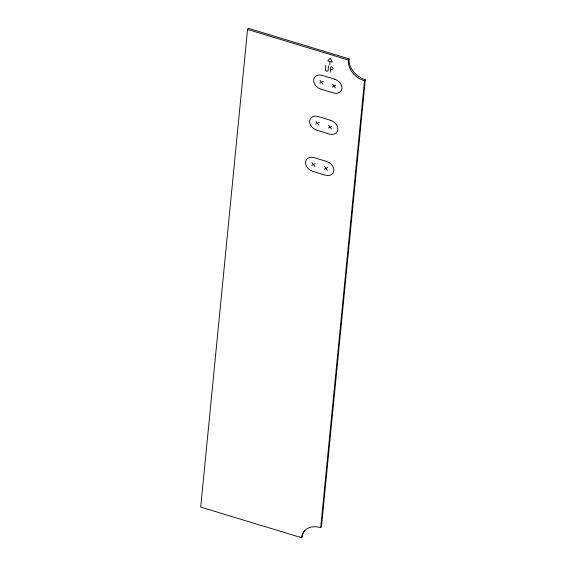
<?xml version="1.0" encoding="UTF-8"?>
<svg xmlns="http://www.w3.org/2000/svg" width="566" height="566" viewBox="0 0 566 566"><rect width="100%" height="100%" fill="white"/><g stroke="black" fill="none" stroke-linecap="round" stroke-linejoin="round"><path stroke-width="0.85" d="M247.54 29.411L200.704 507.094L301.501 537.7A19.131 14.666 35.7 0 1 320.689 527.639L321.481 526.536L365.296 79.693A19.131 14.666 35.7 0 1 349.137 58.906L248.34 28.3L247.54 29.411L348.345 60.01A19.131 14.666 35.7 0 0 364.497 80.797L320.689 527.639M325.839 65.182L325.415 69.54A1.472 1.125 35.7 0 0 326.653 71.132A1.472 1.125 35.7 0 0 328.131 70.361L328.556 66.003M329.66 64.927L330.006 61.439L332.228 62.111L330.332 58.072L327.778 60.76L329.851 61.39M330.197 72.151L330.671 67.312A0.799 0.608 35.7 0 1 331.471 66.887L331.704 66.958A1.641 1.259 35.7 0 1 333.091 68.741A1.641 1.259 35.7 0 1 331.443 69.604L330.636 69.356M348.345 60.01L349.137 58.906M364.497 80.797L365.296 79.693M301.501 537.7L302.301 536.589A19.131 14.666 35.7 0 1 304.876 530.222M319.79 83.138L323.2 81.355M332.355 86.959L335.765 85.169M315.757 124.265L319.167 122.482M328.322 128.086L331.733 126.296M311.725 165.392L315.135 163.609M324.29 169.213L327.7 167.423M332.624 84.214L335.497 87.914M320.059 80.4L322.931 84.093M328.591 125.341L331.464 129.041M316.026 121.527L318.899 125.22M324.559 166.468L327.431 170.161M311.993 162.654L314.866 166.347M334.732 79.212L322.167 75.391A8.504 6.523 35.7 0 0 313.642 79.863A8.504 6.523 35.7 0 0 320.823 89.103L333.388 92.916A8.504 6.523 35.7 0 0 341.914 88.445A8.504 6.523 35.7 0 0 334.732 79.212M330.7 120.339L318.134 116.518A8.504 6.523 35.7 0 0 309.609 120.99A8.504 6.523 35.7 0 0 316.79 130.23L329.355 134.043A8.504 6.523 35.7 0 0 337.881 129.572A8.504 6.523 35.7 0 0 330.7 120.339M326.667 161.459L314.102 157.645A8.504 6.523 35.7 0 0 305.576 162.117A8.504 6.523 35.7 0 0 312.757 171.356L325.323 175.17A8.504 6.523 35.7 0 0 333.848 170.699A8.504 6.523 35.7 0 0 326.667 161.459"/></g></svg>
